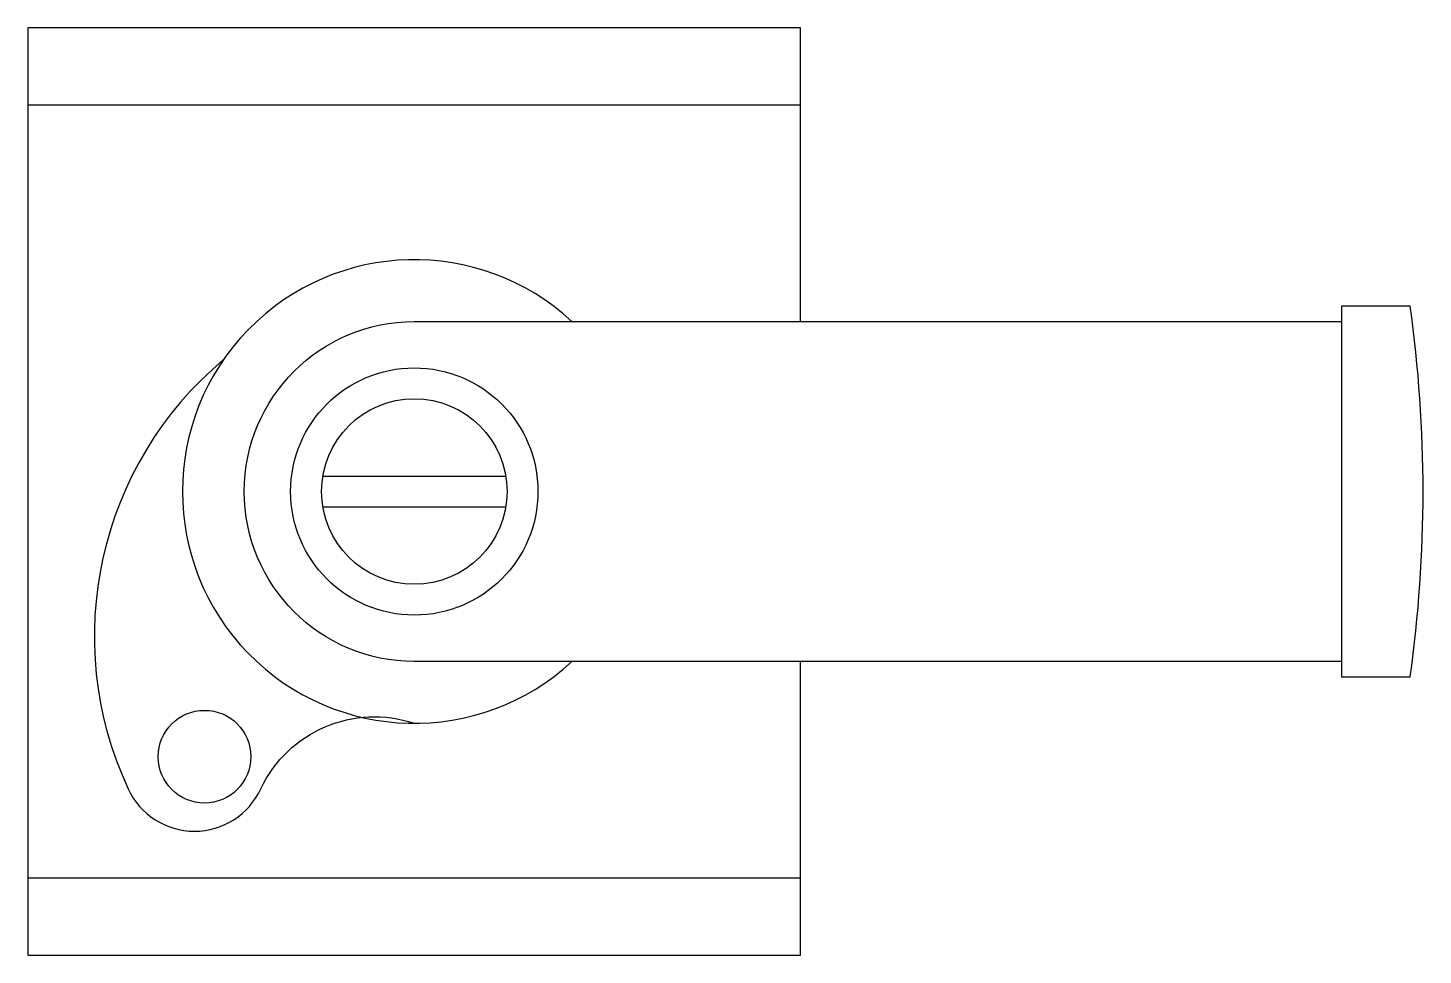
# Model space of a CAD drawing. Header units: metres. Extents: x 93 to 255, y 1808 to 1916.
import ezdxf

# ---------------------------------------------------------------- set-up
doc = ezdxf.new("R2010")
doc.units = ezdxf.units.M
doc.layers.add('3', color=3, linetype='Continuous')
doc.layers.add('7', color=7, linetype='Continuous')

msp = doc.modelspace()

# ---------------------------------------------------------------- linework, layer by layer
at = {"layer": '3'}
for p, q in [((182.54, 1907.39), (92.54, 1907.39)), ((126.89, 1864.19), (148.19, 1864.19)), ((126.89, 1860.59), (148.19, 1860.59)), ((92.54, 1817.39), (182.54, 1817.39))]:
    msp.add_line(p, q, dxfattribs=at)
for radius in [14.4, 10.8]:
    msp.add_circle((137.54, 1862.39), radius, dxfattribs=at)
at = {"layer": '7'}
for p, q in [((92.54, 1916.39), (92.54, 1808.39)), ((182.54, 1916.39), (92.54, 1916.39)), ((182.54, 1882.19), (182.54, 1916.39)), ((182.54, 1808.39), (182.54, 1842.59)), ((92.54, 1808.39), (182.54, 1808.39))]:
    msp.add_line(p, q, dxfattribs=at)
msp.add_lwpolyline([(245.54, 1840.79), (253.52, 1840.79, 0.07), (253.52, 1883.99), (245.54, 1883.99)], format="xyb", close=True, dxfattribs=at)
for points in [[(245.54, 1842.59), (137.54, 1842.59, -1), (137.54, 1882.19), (245.54, 1882.19)], [(115.33, 1877.75, 0.34), (104.22, 1827.76, 0.64), (119.66, 1827.76, -0.38), (137.54, 1835.39)]]:
    msp.add_lwpolyline(points, format="xyb", dxfattribs=at)
msp.add_circle((113.11, 1831.5), 5.4, dxfattribs=at)
msp.add_arc((137.54, 1862.39), 27, 47.17, 312.83, dxfattribs=at)

doc.saveas('drawing.dxf')
